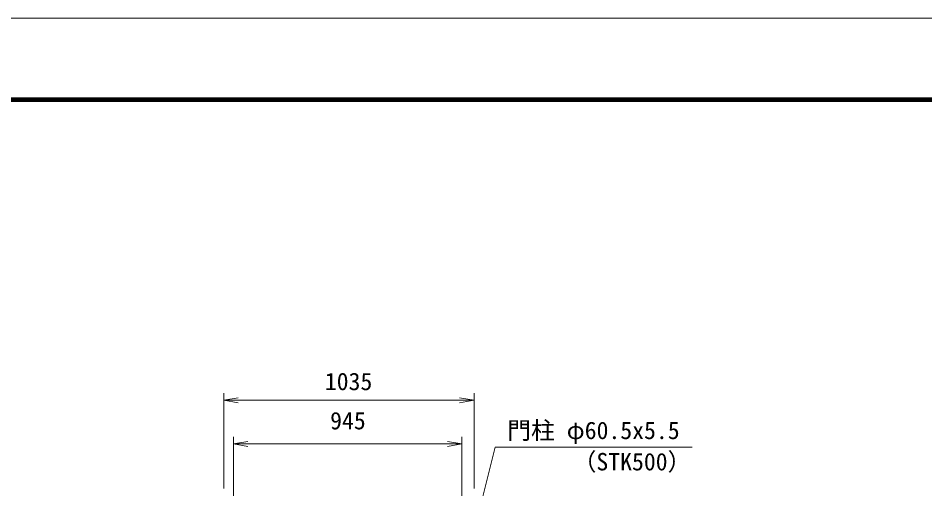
# Model space of a CAD drawing. Units: millimetres, scale not verified. Extents: x -6300 to 6300, y -4455 to 4455.
# Drawn here: x -4283 to -533, y 2508 to 4455 of the extents above; entities that cross this region are included whole.
import ezdxf
from ezdxf.enums import TextEntityAlignment as Align

# ---------------------------------------------------------------- set-up
doc = ezdxf.new("R2010")
doc.units = ezdxf.units.MM
doc.header["$LTSCALE"] = 30
for name, color, linetype, lineweight in [('0-0_D-STR-TXT', 7, 'Continuous', 9), ('0-1_D-TTL', 7, 'Continuous', 9), ('0-6_D-STR-DIM', 7, 'Continuous', 9), ('0-7_0', 7, 'Continuous', 9)]:
    doc.layers.add(name, color=color, linetype=linetype, lineweight=lineweight)
doc.styles.add('ＭＳ ゴシック', font='')
doc.styles.get('ＭＳ ゴシック').set_extended_font_data('MS Gothic')

# ---------------------------------------------------------------- blocks, each defined once
blk = doc.blocks.new('_Open')
at = {"layer": '0-7_0'}
blk.add_line((-30, 5), (0, 0), dxfattribs=at)
blk.add_lwpolyline([(-30, -5), (0, 0), (-30, 0)], dxfattribs=at)

msp = doc.modelspace()

# ---------------------------------------------------------------- linework, layer by layer
at = {"layer": '0-0_D-STR-TXT'}
msp.add_lwpolyline([(-1496.17, 2680.93), (-2310.24, 2680.93), (-2392.36, 2355.26)], dxfattribs=at)
at = {"layer": '0-1_D-TTL', "color": 2, "lineweight": 18}
msp.add_lwpolyline([(-6299.62, 4455), (6300.38, 4455), (6300.38, -4455), (-6299.62, -4455)], close=True, dxfattribs=at)
at = {"layer": '0-1_D-TTL'}
for points in [[(-5894.62, 4125), (5895.38, 4125), (5895.38, -4125), (-5894.62, -4125)], [(-5890.87, 4121.25), (5891.63, 4121.25), (5891.63, -4121.25), (-5890.87, -4121.25)], [(-5887.12, 4117.5), (5887.88, 4117.5), (5887.88, -4117.5), (-5887.12, -4117.5)], [(-5883.37, 4113.75), (5884.13, 4113.75), (5884.13, -4113.75), (-5883.37, -4113.75)], [(-5879.62, 4110), (5880.38, 4110), (5880.38, -4110), (-5879.62, -4110)]]:
    msp.add_lwpolyline(points, close=True, dxfattribs=at)
at = {"layer": '0-6_D-STR-DIM'}
for p, q in [((-3432.98, 2509.08), (-3432.98, 2904.26)), ((-2397.98, 2509.08), (-2397.98, 2904.26)), ((-3372.98, 2874.26), (-2457.98, 2874.26)), ((-3392.73, 710.84), (-3392.73, 2723.84)), ((-2447.73, 710.84), (-2447.73, 2723.84)), ((-3332.73, 2693.84), (-2507.73, 2693.84))]:
    msp.add_line(p, q, dxfattribs=at)

# ---------------------------------------------------------------- block references
at = {"layer": '0-6_D-STR-DIM', "xscale": 2, "yscale": 2, "rotation": 180}
for p in [(-3432.98, 2874.26), (-3392.73, 2693.84)]:
    msp.add_blockref('_Open', p, dxfattribs=at)
at = {"layer": '0-6_D-STR-DIM', "xscale": 2, "yscale": 2}
for p in [(-2397.98, 2874.26), (-2447.73, 2693.84)]:
    msp.add_blockref('_Open', p, dxfattribs=at)

# ---------------------------------------------------------------- texts
at = {"layer": '0-0_D-STR-TXT', "style": 'ＭＳ ゴシック'}
for s, p in [('門柱 φ60.5x5.5', (-2260.59, 2692.19)), ('（STK500）', (-1990.2, 2562.69))]:
    msp.add_text(s, height=72.14, dxfattribs=at).set_placement(p, align=Align.BOTTOM_LEFT)
at = {"layer": '0-6_D-STR-DIM', "style": 'ＭＳ ゴシック'}
for s, p in [('1035', (-3014.85, 2894.63)), ('945', (-2992.94, 2732.44))]:
    msp.add_text(s, height=72.14, dxfattribs=at).set_placement(p, align=Align.BOTTOM_LEFT)

doc.saveas('drawing.dxf')
